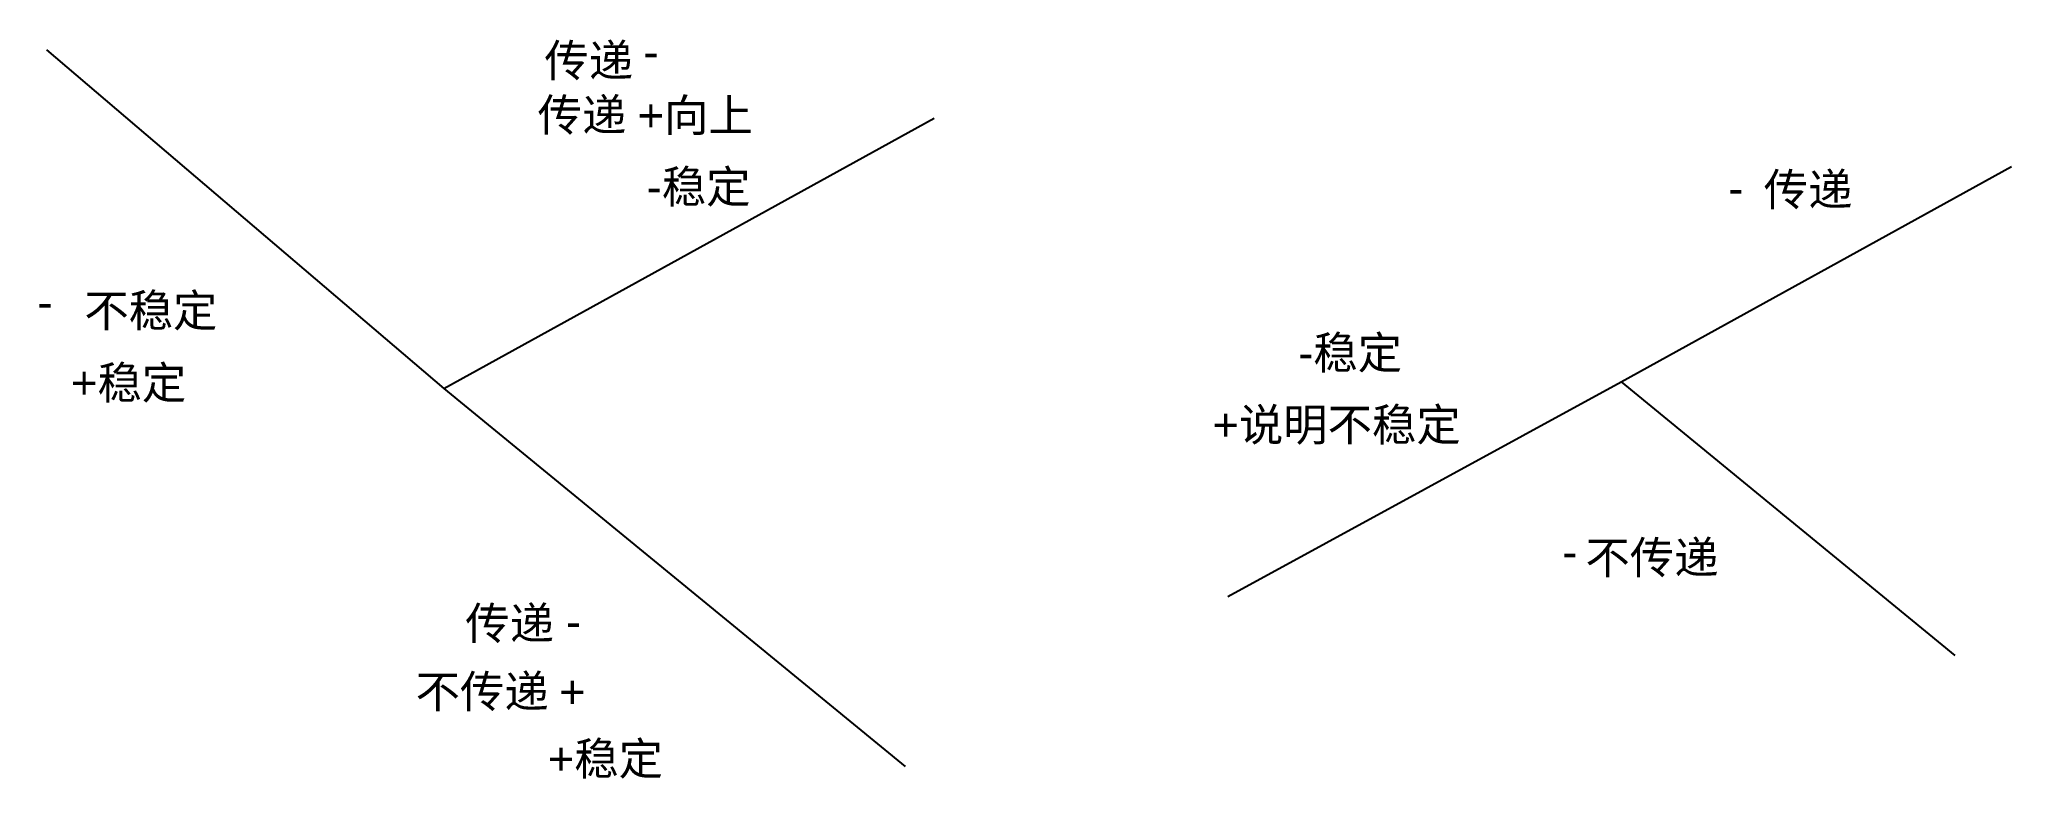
# Model space of a CAD drawing. Header units: millimetres. Extents: x 3219 to 3522, y 708 to 821.
import ezdxf

# ---------------------------------------------------------------- set-up
doc = ezdxf.new("R2010")
doc.units = ezdxf.units.MM
doc.styles.get("Standard").update_dxf_attribs({"font": 'arial.ttf'})

msp = doc.modelspace()

# ---------------------------------------------------------------- linework, layer by layer
for points in [[(3219.75, 819.65), (3280.85, 767.55)], [(3280.85, 767.55), (3356.23, 809.15)], [(3461.84, 768.55), (3521.85, 801.67)], [(3280.85, 767.55), (3351.74, 709.34)], [(3401.39, 735.52), (3461.84, 768.55)], [(3461.84, 768.55), (3513.14, 726.43)]]:
    msp.add_lwpolyline(points)

# ---------------------------------------------------------------- texts
for s, p in [('传递', (3296.3, 815.5)), ('-', (3311.52, 816.83)), ('传递', (3295.26, 807.12)), ('+向上', (3310.62, 807.07)), ('-稳定', (3312.02, 796.08)), ('传递', (3483.76, 795.65)), ('-', (3478.31, 795.85)), ('不稳定', (3225.57, 777.03)), ('-', (3218.36, 778.33)), ('-稳定', (3412.18, 770.54)), ('+稳定', (3223.51, 765.92)), ('+说明不稳定', (3398.99, 759.46)), ('不传递', (3456.35, 739.02)), ('-', (3452.77, 739.91)), ('传递', (3284.14, 728.9)), ('-', (3299.61, 729.17)), ('不传递', (3276.5, 718.41)), ('+', (3298.56, 718.36)), ('+稳定', (3296.81, 708.07))]:
    msp.add_text(s, height=5).set_placement(p)

doc.saveas('drawing.dxf')
